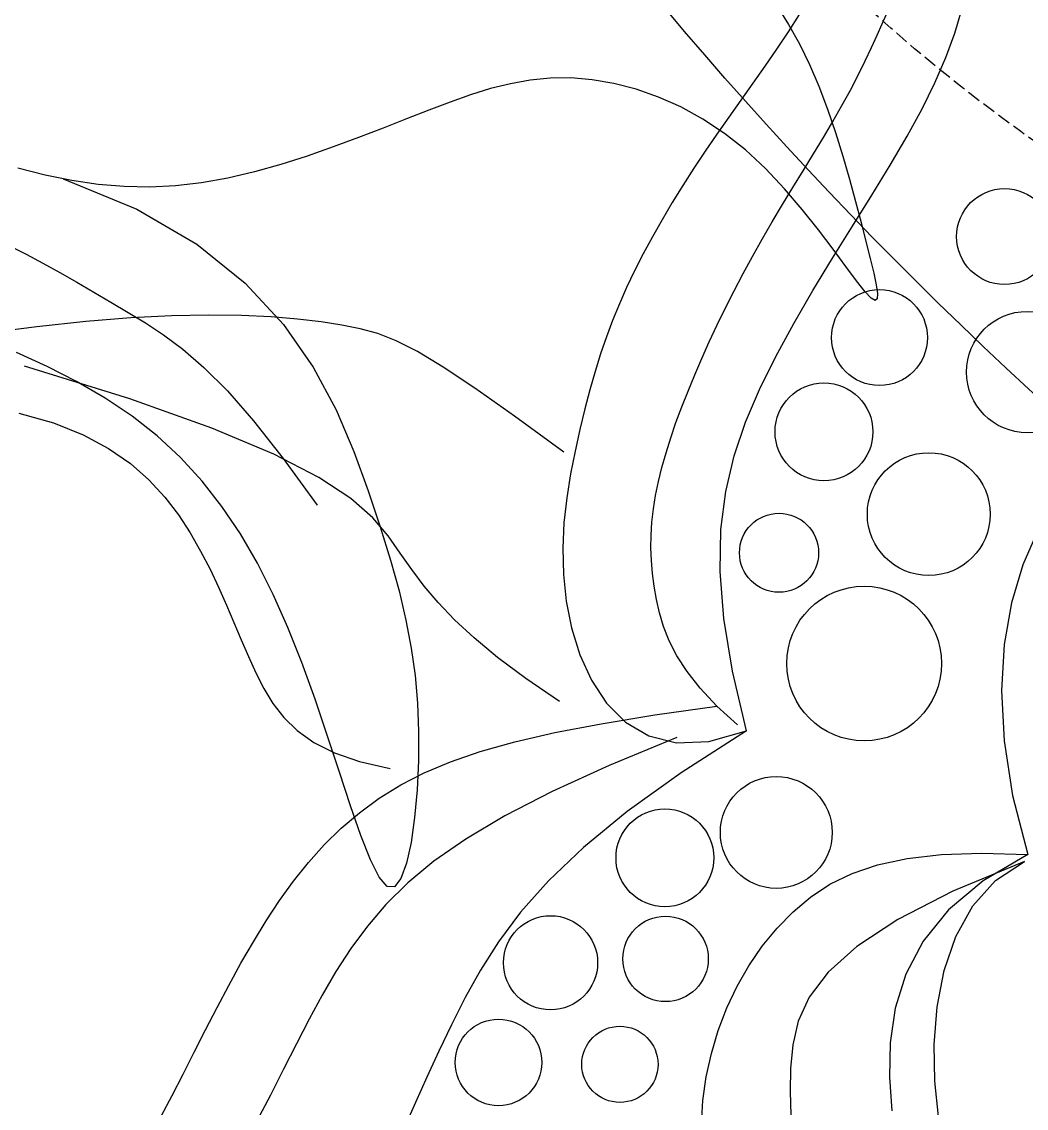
# Model space of a CAD drawing. Header units: millimetres. Extents: x -1030105 to 906887, y -616134 to 1220667.
# Drawn here: x -103387 to -102447, y 539505 to 540522 of the extents above; entities that cross this region are included whole.
import ezdxf

# ---------------------------------------------------------------- set-up
doc = ezdxf.new("R2010")
doc.units = ezdxf.units.MM
doc.header["$MEASUREMENT"] = 0
doc.linetypes.add('DASH', pattern=[0.35, 0.25, -0.1])
doc.linetypes.add('DASHED', pattern=[0.75, 0.5, -0.25])
doc.layers.add('A-Furniture', color=143, linetype='Continuous')
doc.layers.add('A-Tree', color=98, linetype='Continuous')
doc.layers.add('A-Wall', color=6, linetype='Continuous', lineweight=9)

# ---------------------------------------------------------------- blocks, each defined once
blk = doc.blocks.new('FUR')
at = {"layer": 'A-Furniture'}
blk.add_spline([(-46363.2046159654, 38182.85801342491), (-48352.45049999998, 38723.47072861483), (-50738.45049999998, 38177.97072861483), (-51361.95049999998, 36516.97072861483), (-50932.45049999998, 34079.47072861483), (-50064.45049999998, 32040.47072861483), (-50421.45049999998, 30984.47072861483), (-51847.95049999998, 29642.97072861483), (-52520.45049999998, 28301.97072861483), (-51538.45049999998, 26725.97072861483), (-50124.45049999998, 25889.47072861483), (-50094.95049999998, 24970.97072861483), (-52639.45049999998, 24598.97072861483), (-55764.95049999998, 24190.97072861483), (-58101.45049999998, 22242.47072861483), (-58906.45049999998, 18981.47072861483), (-56698.45049999998, 16186.47072861483), (-53354.95049999998, 16334.47072861483), (-51777.45049999998, 19442.47072861483), (-50750.45049999998, 19799.47072861483), (-49707.95049999998, 18980.47072861483), (-48063.95049999998, 17525.97072861483), (-44521.95049999998, 19754.47072861483), (-45333.45049999998, 23058.97072861483), (-45063.45049999998, 25559.47072861483), (-44006.95049999998, 26674.97072861483), (-42619.95049999998, 29779.47072861483), (-44288.45049999998, 31022.47072861483), (-44768.45049999998, 31763.97072861483), (-44666.95049999998, 32855.97072861483), (-43949.45049999998, 34829.47072861483), (-44667.45049999998, 36917.97072861483), (-46363.20461596519, 38182.85801342502)], degree=3, dxfattribs=at)
at = {"layer": 'A-Furniture', "color": 8, "linetype": 'DASH', "ltscale": 50}
blk.add_spline([(-50565.95049999998, 37158.97072861483), (-51007.95049999998, 36018.47072861483), (-50216.45049999998, 33498.97072861483), (-49314.45049999998, 31732.97072861483), (-50013.95049999998, 29838.47072861483), (-51872.95049999998, 28826.97072861483), (-52222.45049999998, 28146.47072861483), (-51693.45049999998, 27010.97072861483), (-49882.95049999998, 26208.47072861483), (-49561.45049999998, 25206.47072861483), (-50398.45049999998, 23780.47072861483), (-53858.45049999998, 23927.97072861483), (-55624.95049999998, 23970.97072861483), (-58351.95049999998, 20316.47072861483), (-57893.95049999998, 17233.97072861483), (-55903.95049999998, 16634.97072861483), (-53916.45049999998, 17057.97072861483), (-52627.95049999998, 18970.97072861483), (-51723.95049999998, 19729.47072861483), (-50443.95049999998, 19895.47072861483), (-49094.45049999998, 18897.47072861483), (-47842.95049999998, 18106.47072861483), (-46007.95049999998, 18156.47072861483), (-44971.95049999998, 19467.47072861483), (-45615.95049999998, 21674.97072861483), (-45842.45049999998, 25105.97072861483), (-44013.45049999998, 27179.97072861483), (-43513.95049999998, 29135.47072861483), (-44916.45049999998, 31443.97072861483), (-45133.45049999998, 32868.97072861483), (-44396.45049999998, 34640.47072861483), (-45721.95049999998, 37012.97072861483), (-47384.45049999998, 37836.47072861483), (-50304.45049999998, 37553.97072861483), (-50565.95049999998, 37158.97072861483)], degree=3, dxfattribs=at)
blk = doc.blocks.new('CAY8')
at = {"color": 0, "linetype": 'ByBlock'}
for p, q in [((113.8180859910444, 246.6035199139533), (107.3196061582439, 251.6966398855529)), ((120.2651954275661, 240.8320580839372), (113.8180859910444, 246.6035199139533)), ((126.7249279275584, 234.3489075749694), (120.2651954275661, 240.8320580839372)), ((133.2612769529314, 227.1207215663835), (126.7249279275584, 234.3489075749694)), ((102.0043608789147, 225.1955307200205), (99.46145426289331, 227.72103165927)), ((104.8721743383448, 222.2795224121746), (102.0043608789147, 225.1955307200205)), ((139.9382359642859, 219.114153238037), (133.2612769529314, 227.1207215663835)), ((108.0165976345252, 218.9971392504176), (104.8721743383448, 222.2795224121746)), ((111.3893337596837, 215.3725137485835), (108.0165976345252, 218.9971392504176)), ((146.8087120779546, 210.3333159757767), (139.9382359642859, 219.114153238037)), ((114.9420857072928, 211.4297784208993), (111.3893337596837, 215.3725137485835)), ((118.6265564699734, 207.1930657815265), (114.9420857072928, 211.4297784208993)), ((278.4499594757672, 211.2501850619537), (287.2281738076654, 202.4274466370571)), ((122.394449040281, 202.6865083452158), (118.6265564699734, 207.1930657815265)), ((153.8812670359493, 200.9321639935315), (146.8087120779546, 210.3333159757767)), ((88.84301367321495, 200.5803980106521), (92.8811677725771, 194.9906044101681)), ((126.2058818130699, 197.9375294108195), (122.394449040281, 202.6865083452158)), ((161.1533762352283, 191.1021117118089), (153.8812670359493, 200.9321639935315)), ((287.2281738076654, 202.4274466370571), (297.60474937047, 194.207741420827)), ((83.59433209469898, 194.7274387717353), (90.66538726828185, 196.0883997266083)), ((90.66538726828185, 196.0883997266083), (97.99922177128065, 197.0742105147965)), ((97.99922177128065, 197.0742105147965), (105.6396320906588, 197.6723661802625)), ((105.6396320906588, 197.6723661802625), (113.6001742562166, 197.8828667590224)), ((113.6001742562166, 197.8828667590224), (121.7734424629471, 197.7557322617886)), ((121.7734424629471, 197.7557322617886), (130.0217904492038, 197.3534876913272)), ((130.0546347882646, 192.9867154185067), (126.2058818130699, 197.9375294108195)), ((130.0217904492038, 197.3534876913272), (138.2075719525546, 196.7386580511247)), ((138.2075719525546, 196.7386580511247), (146.193140710895, 195.9737683440781)), ((146.193140710895, 195.9737683440781), (153.8408504617928, 195.1213435736081)), ((92.8811677725771, 194.9906044101681), (96.82064247771814, 189.3087786546985)), ((133.9429033673023, 187.8779435929409), (130.0546347882646, 192.9867154185067)), ((153.8408504617928, 195.1213435736081), (161.0130549436017, 194.2439087430048)), ((161.0130549436017, 194.2439087430048), (167.5721078933657, 193.4039888552961)), ((167.5721078933657, 193.4039888552961), (173.3834913730698, 192.6474355832634)), ((173.3834913730698, 192.6474355832634), (178.3252007419742, 191.9534072779807)), ((297.60474937047, 194.207741420827), (309.7031487657314, 186.7675360105586)), ((96.82064247771814, 189.3087786546985), (100.6856960089517, 183.5596016142972)), ((168.6225150728151, 181.0345735510509), (161.1533762352283, 191.1021117118089)), ((178.3252007419742, 191.9534072779807), (182.2783596820536, 191.2843889587693)), ((182.2783596820536, 191.2843889587693), (185.1240918758067, 190.6028656467188)), ((185.1240918758067, 190.6028656467188), (186.7435210063868, 189.8713223612158)), ((187.0177707562925, 189.0522441228259), (185.8279648078915, 188.1081159517871)), ((186.7435210063868, 189.8713223612158), (187.0177707562925, 189.0522441228259)), ((137.8728829518823, 182.6550911593094), (133.9429033673023, 187.8779435929409)), ((178.6484609031413, 185.6936077879818), (172.8276924507754, 184.1419452095815)), ((183.0552268439442, 187.0014228683376), (178.6484609031413, 185.6936077879818)), ((185.8279648078915, 188.1081159517871), (183.0552268439442, 187.0014228683376)), ((309.7031487657314, 186.7675360105586), (323.6468345941485, 180.2832970042018)), ((100.6856960089517, 183.5596016142972), (104.5005865860676, 177.7677541588218)), ((141.8467689437693, 177.3620353426686), (137.8728829518823, 182.6550911593094)), ((165.8807273076109, 182.3026675283127), (158.0953712942155, 180.1320071383034)), ((172.8276924507754, 184.1419452095815), (165.8807273076109, 182.3026675283127)), ((158.0953712942155, 180.1320071383034), (149.7594302318776, 177.5861964342712)), ((176.2861589464537, 170.920963932027), (168.6225150728151, 181.0345735510509)), ((323.6468345941485, 180.2832970042018), (339.5592694572715, 174.9314909998375)), ((104.5005865860676, 177.7677541588218), (108.2895724297723, 171.9579171582609)), ((141.1607099419507, 174.6214678108681), (132.5870162451993, 171.1940536630736)), ((149.7594302318776, 177.5861964342712), (141.1607099419507, 174.6214678108681)), ((145.8667567438115, 172.0426533678128), (141.8467689437693, 177.3620353426686)), ((339.5592694572715, 174.9314909998375), (357.563915955865, 170.8885845950881)), ((108.2895724297723, 171.9579171582609), (112.0769117603795, 166.1547714825374)), ((132.5870162451993, 171.1940536630736), (124.3261549623876, 167.2601863848849)), ((149.935041753839, 166.7408224597984), (145.8667567438115, 172.0426533678128)), ((184.1417832534953, 160.9526972753101), (176.2861589464537, 170.920963932027)), ((357.563915955865, 170.8885845950881), (377.7842366910209, 168.3310443875107)), ((124.3261549623876, 167.2601863848849), (116.6200498271082, 162.7948559098168)), ((371.6778717071593, 154.1521932087071), (377.7842366910209, 168.3310443875107)), ((377.7842366910209, 168.3310443875107), (380.4283157178888, 151.2098696183621)), ((112.0769117603795, 166.1547714825374), (115.8868627980719, 160.3829980017053)), ((154.0538193760094, 161.5004198434199), (149.935041753839, 166.7408224597984)), ((379.5013676186736, 166.4372518512337), (379.9519307349274, 140.5676268740081)), ((381.856037362706, 155.0890685864451), (379.5013676186736, 166.4372518512337)), ((116.6200498271082, 162.7948559098168), (109.5270962238737, 157.8480823284062)), ((115.8868627980719, 160.3829980017053), (119.743683763556, 154.6672775856223)), ((158.2230896602869, 156.3591067930993), (154.0538193760094, 161.5004198434199)), ((192.1868633913564, 151.3211880016697), (184.1417832534953, 160.9526972753101)), ((109.5270962238737, 157.8480823284062), (103.0598074487807, 152.4886432690055)), ((162.43407125454, 151.3296807809184), (158.2230896602869, 156.3591067930993)), ((103.0598074487807, 152.4886432690055), (97.23069679884247, 146.7853163603595)), ((119.743683763556, 154.6672775856223), (123.6662726553059, 149.0314684172063)), ((367.1802860766493, 141.5806322714288), (371.6778717071593, 154.1521932087071)), ((386.9707935536662, 144.9208423141336), (381.856037362706, 155.0890685864451)), ((123.6662726553059, 149.0314684172063), (127.6520865840448, 143.496137931028)), ((166.675787455426, 146.4187233275388), (162.43407125454, 151.3296807809184)), ((200.4188747569297, 142.2178505315478), (192.1868633913564, 151.3211880016697)), ((380.4283157178888, 151.2098696183621), (385.2286308232233, 136.9496119462801)), ((97.23069679884247, 146.7853163603595), (92.05227756982822, 140.8068792310823)), ((170.9372615599295, 141.6328159542118), (166.675787455426, 146.4187233275388)), ((127.6520865840448, 143.496137931028), (131.6932224399006, 138.0810308751115)), ((175.207516864577, 136.9785401819918), (170.9372615599295, 141.6328159542118)), ((208.8979506530686, 133.8044273424621), (200.4188747569297, 142.2178505315478)), ((364.1617605495649, 130.4117586590528), (367.1802860766493, 141.5806322714288)), ((394.354806983416, 135.9283592382289), (386.9707935536662, 144.9208423141336)), ((92.05227756982822, 140.8068792310823), (87.5370630591442, 134.6221095103774)), ((131.6932224399006, 138.0810308751115), (135.7817771116916, 132.8058919964988)), ((379.9519307349274, 140.5676268740081), (381.9487905320148, 119.9858544853505)), ((87.5370630591442, 134.6221095103774), (83.69756656295249, 128.2997848269242)), ((179.47557666596, 132.4624775323919), (175.207516864577, 136.9785401819918)), ((385.2286308232233, 136.9496119462801), (391.8521216872778, 125.2487547117944)), ((403.5172484427039, 128.1074055608278), (394.354806983416, 135.9283592382289)), ((135.7817771116916, 132.8058919964988), (139.9098474883667, 127.6904660427554)), ((183.7304642615218, 128.0912095261392), (179.47557666596, 132.4624775323919)), ((217.9348560014932, 126.1239731380065), (208.8979506530686, 133.8044273424621)), ((83.69756656295249, 128.2997848269242), (80.54630137787353, 121.9086828090094)), ((139.9098474883667, 127.6904660427554), (144.0695304605124, 122.75449776184)), ((187.9612029470027, 123.8713176847468), (183.7304642615218, 128.0912095261392)), ((362.4925758773552, 120.4409694571168), (364.1617605495649, 130.4117586590528)), ((413.9672887228026, 121.4537674851399), (403.5172484427039, 128.1074055608278)), ((192.1586454876251, 119.8104804794148), (187.9612029470027, 123.8713176847468)), ((227.9030136304082, 119.1898706780648), (217.9348560014932, 126.1239731380065)), ((391.8521216872778, 125.2487547117944), (399.9657279926632, 115.8057812551724)), ((80.54630137787353, 121.9086828090094), (78.07909640492471, 115.4967393815768)), ((144.0695304605124, 122.75449776184), (148.2529229165539, 118.0177319008599)), ((196.3209625165855, 115.9207641865087), (192.1586454876251, 119.8104804794148)), ((362.0430128101598, 111.4636617489978), (362.4925758773552, 120.4409694571168)), ((381.9487905320148, 119.9858544853505), (385.2889236215797, 103.9936928770785)), ((425.2140986149188, 115.963231213982), (413.9672887228026, 121.4537674851399)), ((148.2529229165539, 118.0177319008599), (152.4521217457677, 113.4999132077737)), ((239.1758463674942, 113.0155027231758), (227.9030136304082, 119.1898706780648)), ((78.07909640492471, 115.4967393815768), (76.22504296388979, 109.0285236498476)), ((152.4521217457677, 113.4999132077737), (156.6691576230605, 109.2089944302152)), ((200.4481541358418, 112.2153320324742), (196.3209625165855, 115.9207641865087)), ((252.1267770394497, 107.6142520336816), (239.1758463674942, 113.0155027231758)), ((399.9657279926632, 115.8057812551724), (409.2363894201571, 108.3191749173366)), ((436.7668489099979, 111.6315829497125), (425.2140986149188, 115.963231213982)), ((76.22504296388979, 109.0285236498476), (74.8965479783601, 102.4477630155689)), ((156.6691576230605, 109.2089944302152), (160.9457963609475, 105.1057603189711)), ((204.5402204468937, 108.7073472431675), (200.4481541358418, 112.2153320324742)), ((362.6833520985765, 103.275232620168), (362.0430128101598, 111.4636617489978)), ((448.134710399574, 108.4546088951483), (436.7668489099979, 111.6315829497125)), ((208.5971615512408, 105.4099730455582), (204.5402204468937, 108.7073472431675)), ((212.6189775500552, 102.3363726656335), (208.5971615512408, 105.4099730455582)), ((267.129228474545, 102.9995013693351), (252.1267770394497, 107.6142520336816)), ((409.2363894201571, 108.3191749173366), (419.3310456512572, 102.487419038227)), ((74.8965479783601, 102.4477630155689), (74.00601837297472, 95.69818488016062)), ((160.9457963609475, 105.1057603189711), (165.3337375577048, 101.1392036245034)), ((216.605668545033, 99.49970932970791), (212.6189775500552, 102.3363726656335)), ((284.5566235000024, 99.18463349087142), (267.129228474545, 102.9995013693351)), ((364.2838744935307, 95.67107915413544), (362.6833520985765, 103.275232620168)), ((385.2889236215797, 103.9936928770785), (389.7693066159209, 91.89290024140246)), ((419.3310456512572, 102.487419038227), (429.9166363677232, 98.00899695863518)), ((165.3337375577048, 101.1392036245034), (169.8846808105609, 97.25831709773229)), ((220.5572346379358, 96.91314626475105), (216.605668545033, 99.49970932970791)), ((304.7823849432407, 96.18303115889466), (284.5566235000024, 99.18463349087142)), ((429.9166363677232, 98.00899695863518), (440.6601012507908, 94.58239201935248)), ((74.00601837297472, 95.69818488016062), (73.46586107119401, 88.7235166445189)), ((169.8846808105609, 97.25831709773229), (174.6503257179884, 93.41209348944722)), ((224.4777006510285, 94.58527613891965), (220.5572346379358, 96.91314626475105)), ((228.3871902906194, 92.50640938800098), (224.4777006510285, 94.58527613891965)), ((303.495600954675, 83.23409154995352), (304.7823849432407, 96.18303115889466)), ((304.7823849432407, 96.18303115889466), (309.8038665773802, 70.73846058691015)), ((366.7148607455547, 88.4465984362414), (364.2838744935307, 95.67107915413544)), ((174.6503257179884, 93.41209348944722), (179.6823718775431, 89.54952555063392)), ((232.3098519842406, 90.66228589027924), (228.3871902906194, 92.50640938800098)), ((301.8600119076164, 94.1050022954314), (293.4662180614341, 90.05495102833265)), ((389.7693066159209, 91.89290024140246), (395.1869161270752, 82.9852347700089)), ((73.46586107119401, 88.7235166445189), (73.18848299700221, 81.46748571012904)), ((179.6823718775431, 89.54952555063392), (185.0325188871084, 85.6196060321472)), ((236.2698341590312, 89.03864552331834), (232.3098519842406, 90.66228589027924)), ((240.2912852433092, 87.62122816546798), (236.2698341590312, 89.03864552331834)), ((244.3983536635587, 86.39577369435756), (240.2912852433092, 87.62122816546798)), ((285.9220129220939, 87.08318279106061), (279.1286070480583, 85.05696893963795)), ((293.4662180614341, 90.05495102833265), (285.9220129220939, 87.08318279106061)), ((288.6110591155175, 69.7307258226665), (293.4662180614341, 90.05495102833265)), ((369.8598692823234, 81.43910368008983), (366.7148607455547, 88.4465984362414)), ((185.0325188871084, 85.6196060321472), (190.7524663444365, 81.57132768490737)), ((248.6151878476394, 85.3480219882058), (244.3983536635587, 86.39577369435756)), ((252.9659362231487, 84.46371292470758), (248.6151878476394, 85.3480219882058)), ((257.4871873862594, 83.75308450935881), (252.9659362231487, 84.46371292470758)), ((262.2652906089515, 83.32436725912157), (257.4871873862594, 83.75308450935881)), ((272.9872109988373, 83.84358082995641), (267.3990353328281, 83.31028981797317)), ((279.1286070480583, 85.05696893963795), (272.9872109988373, 83.84358082995641)), ((73.18848299700221, 81.46748571012904), (73.08629107543129, 73.87381947867289)), ((190.7524663444365, 81.57132768490737), (196.884858203457, 77.38447044516397)), ((267.3990353328281, 83.31028981797317), (262.2652906089515, 83.32436725912157)), ((299.8938571525523, 73.0237495018755), (303.495600954675, 83.23409154995352)), ((373.6555692404745, 74.65357261927602), (369.8598692823234, 81.43910368008983)), ((395.1869161270752, 82.9852347700089), (401.3387287673413, 76.57245465517371)), ((196.884858203457, 77.38447044516397), (203.4361158396005, 73.16196299244803)), ((401.3387287673413, 76.57245465517371), (408.0217211490835, 71.95631808858343)), ((73.08629107543129, 73.87381947867289), (73.07169222909033, 65.8862453512429)), ((195.8666776184418, 73.7740549184764), (178.6556809669437, 62.90303453456181)), ((203.4361158396005, 73.16196299244803), (210.4036049837541, 69.03752119155433)), ((294.3650657803682, 65.28939976931906), (299.8938571525523, 73.0237495018755)), ((298.3755771013984, 73.7740549184764), (298.7441979627492, 49.31581859632024)), ((378.0519074339845, 68.13689911624715), (373.6555692404745, 74.65357261927602)), ((210.4036049837541, 69.03752119155433), (217.7846913678532, 65.14486090786704)), ((284.7421552298274, 51.97691215039413), (288.6110591155175, 69.7307258226665)), ((309.8038665773802, 70.73846058691015), (315.222645377582, 49.28924159216876)), ((408.0217211490835, 71.95631808858343), (415.0328698842077, 68.43858326205554)), ((73.07169222909033, 65.8862453512429), (73.06126448225587, 57.47454284448941)), ((382.9988306761097, 61.93597703430169), (378.0519074339845, 68.13689911624715)), ((415.0328698842077, 68.43858326205554), (422.1982963301289, 65.43425576060145)), ((422.1982963301289, 65.43425576060145), (429.4607008244657, 62.81133073821002)), ((178.6556809669437, 62.90303453456181), (165.0923102646575, 54.0328152671882)), ((217.7846913678532, 65.14486090786704), (225.5767407229159, 61.61769800572256)), ((287.2971390833864, 59.76843710654975), (294.3650657803682, 65.28939976931906)), ((388.4462857813505, 56.0977002358868), (382.9988306761097, 61.93597703430169)), ((225.5767407229159, 61.61769800572256), (233.7771187802227, 58.58974835089793)), ((233.7771187802227, 58.58974835089793), (242.3831912712503, 56.19472780786054)), ((279.0779893049712, 56.19825626776765), (287.2971390833864, 59.76843710654975)), ((73.06126448225587, 57.47454284448941), (72.98827025199171, 48.7126999365737)), ((242.3831912712503, 56.19472780786054), (251.3923239266896, 54.56635224186357)), ((251.3923239266896, 54.56635224186357), (260.7376694824725, 53.85981908119174)), ((270.0955286900589, 54.31625200776216), (279.0779893049712, 56.19825626776765)), ((394.3442195625048, 50.66896258462839), (388.4462857813505, 56.0977002358868)), ((165.0923102646575, 54.0328152671882), (154.6197238138066, 46.76323687021977)), ((260.7376694824725, 53.85981908119174), (270.0955286900589, 54.31625200776216)), ((281.8044182860485, 36.48704693376385), (284.7421552298274, 51.97691215039413)), ((72.98827025199171, 48.7126999365737), (72.79014305670171, 39.700756720953)), ((298.7441979627492, 49.31581859632024), (299.8229484041021, 28.46840417555541)), ((315.222645377582, 49.28924159216876), (320.9855398335367, 31.32892109902059)), ((400.6425788336801, 45.69665794310458), (394.3442195625048, 50.66896258462839)), ((154.6197238138066, 46.76323687021977), (146.6810799174655, 40.69413909824107)), ((407.291310408853, 41.22768017376256), (400.6425788336801, 45.69665794310458)), ((146.6810799174655, 40.69413909824107), (140.7195368787088, 35.42536170675339)), ((272.7483457347498, 41.76123441188429), (261.4519678309607, 34.1503733249574)), ((414.2466177419283, 37.29589706149454), (407.291310408853, 41.22768017376256)), ((72.79014305670171, 39.700756720953), (72.40431641217037, 30.53875329187031)), ((279.7427601667168, 22.95466709594075), (281.8044182860485, 36.48704693376385)), ((421.4897308444288, 33.88307207213256), (414.2466177419283, 37.29589706149454)), ((140.7195368787088, 35.42536170675339), (136.1782530002183, 30.55674444975193)), ((261.4519678309607, 34.1503733249574), (251.4507171116074, 27.99321961242276)), ((72.40431641217037, 30.53875329187031), (71.76822383719445, 21.32672974199704)), ((136.1782530002183, 30.55674444975193), (132.5003865846102, 25.68812708260702)), ((320.9855398335367, 31.32892109902059), (327.0393684344763, 16.3510460334528)), ((132.5003865846102, 25.68812708260702), (129.1290959345661, 20.41934935924837)), ((251.4507171116074, 27.99321961242276), (242.5381239545695, 23.09281932698104)), ((299.8229484041021, 28.46840417555541), (301.57116021203, 10.79100998917602)), ((242.5381239545695, 23.09281932698104), (234.5077187377919, 19.25221851956485)), ((278.5020927541718, 11.07330955923862), (279.7427601667168, 22.95466709594075)), ((71.76822383719445, 21.32672974199704), (70.81929884742749, 12.16472616511783)), ((129.1290959345661, 20.41934935924837), (125.6055601766657, 14.40027106959496)), ((234.5077187377919, 19.25221851956485), (227.1530318404639, 16.27446324320226)), ((227.1530318404639, 16.27446324320226), (220.2675936403994, 13.96259954921879)), ((327.0393684344763, 16.3510460334528), (333.3309496702223, 3.849163319815489)), ((70.81929884742749, 12.16472616511783), (69.49497496088043, 3.15278265482084)), ((125.6055601766657, 14.40027106959496), (121.8630417288241, 7.48083214064718)), ((213.6449345160672, 12.11967349031511), (207.0785848454125, 10.54873111775123)), ((220.2675936403994, 13.96259954921879), (213.6449345160672, 12.11967349031511)), ((278.0273279300327, 0.5365112464296544), (278.5020927541718, 11.07330955923862)), ((121.8630417288241, 7.48083214064718), (117.9328238325925, -0.4390074663078849)), ((138.7161815662275, 6.420700440192377), (154.8035235170482, 8.284150232453612)), ((154.8035235170482, 8.284150232453612), (169.9072955171887, 8.678461557939954)), ((169.9072955171887, 8.678461557939954), (183.8560778239207, 8.263173468754758)), ((183.8560778239207, 8.263173468754758), (196.539868047048, 7.579565180423742)), ((200.3057652235166, 8.921515925141648), (192.8384571090301, 6.384561173685142)), ((196.539868047048, 7.579565180423742), (208.0943332042098, 6.695876557774682)), ((207.0785848454125, 10.54873111775123), (200.3057652235166, 8.921515925141648)), ((301.57116021203, 10.79100998917602), (303.948165172058, -4.157165630282179)), ((121.8166894076512, 2.428573126957417), (138.7161815662275, 6.420700440192377)), ((192.8384571090301, 6.384561173685142), (184.1323321780019, 1.9530975651669)), ((208.0943332042098, 6.695876557774682), (218.7165576653806, 5.562087627879009)), ((218.7165576653806, 5.562087627879009), (228.6036258015174, 4.12817841676042)), ((228.6036258015174, 4.12817841676042), (237.9526219822674, 2.344128952210667)), ((333.3309496702223, 3.849163319815489), (339.8071020304651, -6.683180116624499)), ((69.49497496088043, 3.15278265482084), (67.73268569458196, -5.609060695109292)), ((104.2764667831962, -4.351770759551073), (121.8166894076512, 2.428573126957417)), ((184.1323321780019, 1.9530975651669), (173.6430621059571, -5.357644199151764)), ((237.9526219822674, 2.344128952210667), (246.9606305778671, 0.1599192607118312)), ((246.9606305778671, 0.1599192607118312), (255.8247359581601, -2.474470630664655)), ((278.2633775769009, -8.962190919452041), (278.0273279300327, 0.5365112464296544)), ((117.9328238325925, -0.4390074663078849), (113.8461897289981, -9.459287789000882)), ((255.8247359581601, -2.474470630664655), (264.7420224939724, -5.609060695109292)), ((67.73268569458196, -5.609060695109292), (65.47768538871787, -14.04785797071054)), ((86.2669334361799, -14.57987027222225), (104.2764667831962, -4.351770759551073)), ((173.6430621059571, -5.357644199151764), (160.8263185677006, -16.53243341578309)), ((264.7420224939724, -5.609060695109292), (273.8068612795269, -9.25427172345917)), ((303.948165172058, -4.157165630282179), (306.913295070497, -16.81692434890829)), ((339.8071020304651, -6.683180116624499), (346.4146440044369, -15.75243735046934)), ((113.8461897289981, -9.459287789000882), (109.6344226599849, -19.68004886607923)), ((163.3650333104542, -14.07338959273875), (181.9874255370687, -9.343890068315886)), ((273.8068612795269, -9.25427172345917), (282.7027703078074, -13.26212777785804)), ((279.1551535765921, -17.72926001563428), (278.2633775769009, -8.962190919452041)), ((65.47768538871787, -14.04785797071054), (62.70651167538199, -22.19903997796609)), ((148.0305097563269, -18.6684600432327), (163.3650333104542, -14.07338959273875)), ((282.7027703078074, -13.26212777785804), (291.0105542958499, -17.44505373842367)), ((67.95950910887223, -28.91526446492753), (86.2669334361799, -14.57987027222225)), ((160.8263185677006, -16.53243341578309), (145.1377732395431, -32.55603938385866)), ((280.6504925159916, -26.02789755588128), (279.1551535765921, -17.72926001563428)), ((291.0105542958499, -17.44505373842367), (298.3110179612795, -21.61547448429155)), ((306.913295070497, -16.81692434890829), (310.425881694051, -27.62906783383914)), ((346.4146440044369, -15.75243735046934), (353.1003940818937, -23.86506145677959)), ((109.6344226599849, -19.68004886607923), (105.3288058669077, -31.20133073527359)), ((135.5177345782595, -23.14473270817507), (148.0305097563269, -18.6684600432327)), ((266.811307910235, -27.65615893481845), (272.7483457347498, -19.06313775211856)), ((298.3110179612795, -21.61547448429155), (304.1849660212629, -25.58581489590688)), ((62.70651167538199, -22.19903997796609), (59.40352301061102, -30.1251317005208)), ((125.3605874785153, -27.51783887437159), (135.5177345782595, -23.14473270817507)), ((353.1003940818937, -23.86506145677959), (359.8111707529188, -31.45351749512884)), ((49.52561354426325, -48.01749238990124), (67.95950910887223, -28.91526446492753)), ((117.0929481598159, -31.80340982947928), (125.3605874785153, -27.51783887437159)), ((260.9900181296853, -34.3859352725467), (266.811307910235, -27.65615893481845)), ((282.7089298014125, -33.94825880121607), (280.6504925159916, -26.02789755588128)), ((304.1849660212629, -25.58581489590688), (308.2132031925739, -29.16849985286353)), ((310.425881694051, -27.62906783383914), (314.4452568285724, -37.03439775194965)), ((59.40352301061102, -30.1251317005208), (55.55307784945944, -37.88865812385302)), ((105.3288058669077, -31.20133073527359), (100.9606225905318, -44.12317343568975)), ((110.2486963257343, -36.01707686194095), (117.0929481598159, -31.80340982947928)), ((145.1377732395431, -32.55603938385866), (126.0330977968133, -54.41323140120039)), ((308.2132031925739, -29.16849985286353), (309.9765341935581, -32.17595423521379)), ((309.9765341935581, -32.17595423521379), (309.0557637403344, -34.42060292255155)), ((359.8111707529188, -31.45351749512884), (366.4937925059585, -38.65431846602405)), ((104.3617116789919, -40.17447125856233), (110.2486963257343, -36.01707686194095)), ((192.6977635651001, -35.00416470212622), (181.5202619236097, -36.68817267920349)), ((204.3194869808376, -33.92039724892493), (192.6977635651001, -35.00416470212622)), ((216.4042020650031, -33.3868503105241), (204.3194869808376, -33.92039724892493)), ((228.970678711712, -33.35350387673498), (216.4042020650031, -33.3868503105241)), ((241.9594787452534, -33.74949624522378), (228.970678711712, -33.35350387673498)), ((254.998331711331, -34.42059894442173), (241.9594787452534, -33.74949624522378)), ((267.6367590859536, -35.19174181113885), (254.998331711331, -34.42059894442173)), ((255.2500648780788, -39.49006167345033), (260.9900181296853, -34.3859352725467)), ((279.4242823446057, -35.88785468146489), (267.6367590859536, -35.19174181113885)), ((289.9104229639506, -36.33386739142406), (279.4242823446057, -35.88785468146489)), ((285.2929255418148, -41.53723744795388), (282.7089298014125, -33.94825880121607)), ((305.176642185741, -35.77531167551751), (298.6447024187528, -36.35470977736804)), ((309.0557637403344, -34.42060292255155), (305.176642185741, -35.77531167551751)), ((55.55307784945944, -37.88865812385302), (51.13953464711267, -45.55214423272082)), ((170.7682121627749, -39.02244119139323), (160.4228443875636, -42.05699024763999)), ((181.5202619236097, -36.68817267920349), (170.7682121627749, -39.02244119139323)), ((249.5570366411139, -43.20613304764083), (255.2500648780788, -39.49006167345033)), ((298.6447024187528, -36.35470977736804), (289.9104229639506, -36.33386739142406)), ((314.4452568285724, -37.03439775194965), (318.9307522599793, -45.47371577004924)), ((366.4937925059585, -38.65431846602405), (373.0950778320785, -45.52998935383039)), ((98.9658739227034, -44.29122430772077), (104.3617116789919, -40.17447125856233)), ((160.4228443875636, -42.05699024763999), (150.4653887045806, -45.84183985787058)), ((243.8765219037687, -45.77174430352716), (249.5570366411139, -43.20613304764083)), ((288.3649398487778, -48.84172719404705), (285.2929255418148, -41.53723744795388)), ((51.13953464711267, -45.55214423272082), (46.14725185934549, -53.17811501188226)), ((93.67639918657551, -48.38192520432312), (98.9658739227034, -44.29122430772077)), ((100.9606225905318, -44.12317343568975), (96.5611560730631, -58.54561700551676)), ((150.4653887045806, -45.84183985787058), (140.8770752198416, -50.42701003279763)), ((238.1741091508902, -47.42449034997662), (243.8765219037687, -45.77174430352716)), ((318.9307522599793, -45.47371577004924), (323.840135612767, -53.33467724129696)), ((373.0950778320785, -45.52998935383039), (379.561845219594, -52.14305514356784)), ((88.43384931323271, -52.45699477640119), (93.67639918657551, -48.38192520432312)), ((140.8770752198416, -50.42701003279763), (131.6380912640761, -55.83646868466712)), ((181.9774336774226, -51.13014251102686), (188.7632880128531, -50.44236741406894)), ((188.7632880128531, -50.44236741406894), (195.4052392349349, -50.00469247747787)), ((195.4052392349349, -50.00469247747787), (201.9064157690609, -49.74208759439171)), ((201.9064157690609, -49.74208759439171), (208.2699460412132, -49.57952265696622)), ((208.2699460412132, -49.57952265696622), (214.4989584767191, -49.44196755919074)), ((214.4989584767191, -49.44196755919074), (220.5965815010368, -49.25439219322107)), ((220.5965815010368, -49.25439219322107), (226.5659435404759, -48.94176645298103)), ((226.5659435404759, -48.94176645298103), (232.415386867915, -48.40196609670784)), ((232.415386867915, -48.40196609670784), (238.1741091508902, -47.42449034997662)), ((291.8874328321126, -55.90862173659661), (288.3649398487778, -48.84172719404705)), ((46.14725185934549, -53.17811501188226), (40.56058794114688, -60.8290954460299)), ((83.26012257032016, -56.52581176021886), (88.43384931323271, -52.45699477640119)), ((126.0330977968133, -54.41323140120039), (102.9679639149708, -83.08877876484439)), ((160.7710500236808, -55.5944298500599), (167.9672372492514, -53.57487111515911)), ((167.9672372492514, -53.57487111515911), (175.0445478023339, -52.14304787488618)), ((175.0445478023339, -52.14304787488618), (181.9774336774226, -51.13014251102686)), ((323.840135612767, -53.33467724129696), (329.1249178619419, -60.79235226490528)), ((379.561845219594, -52.14305514356784), (385.840913158785, -58.55604081966703)), ((78.17711722790591, -60.59775489066487), (83.26012257032016, -56.52581176021886)), ((131.6380912640761, -55.83646868466712), (122.7244530694898, -61.98997533899637)), ((153.4872694171372, -58.38929919914335), (160.7710500236808, -55.5944298500599)), ((295.8228646019579, -62.78481477231071), (291.8874328321126, -55.90862173659661)), ((73.20673155474833, -64.68220290387217), (78.17711722790591, -60.59775489066487)), ((96.5611560730631, -58.54561700551676), (92.18567337413879, -74.41551513680133)), ((146.1471787225764, -62.14705428327397), (153.4872694171372, -58.38929919914335)), ((329.1249178619419, -60.79235226490528), (334.7350458223973, -67.96866462656726)), ((68.37086381934387, -68.78853453597367), (73.20673155474833, -64.68220290387217)), ((122.7244530694898, -61.98997533899637), (114.1111340941807, -68.78123742421121)), ((138.7820612322339, -67.0552702219411), (146.1471787225764, -62.14705428327397)), ((300.1336952691072, -69.51719999874877), (295.8228646019579, -62.78481477231071)), ((63.6914122912367, -72.9261285219236), (68.37086381934387, -68.78853453597367)), ((114.1111340941807, -68.78123742421121), (105.7731077955923, -76.10396236775523)), ((131.4232002374938, -73.30152213555084), (138.7820612322339, -67.0552702219411)), ((334.7350458223973, -67.96866462656726), (340.6204663069966, -74.9855381123034)), ((304.7823849432407, -76.15267111294634), (300.1336952691072, -69.51719999874877)), ((92.18567337413879, -74.41551513680133), (87.98537682665665, -91.0669761398367)), ((105.7731077955923, -76.10396236775523), (97.68534763129901, -83.85185759884007)), ((124.1018790311155, -81.0733851445093), (131.4232002374938, -73.30152213555084)), ((309.7272226361038, -82.72926412214838), (304.7823849432407, -76.15267111294634)), ((340.6204663069966, -74.9855381123034), (346.7311261301747, -81.96489650774129)), ((116.8493809051379, -90.55843436843679), (124.1018790311155, -81.0733851445093)), ((314.9098129637077, -89.24958427443744), (309.7272226361038, -82.72926412214838)), ((346.7311261301747, -81.96489650774129), (353.0169721047296, -89.0286635985085)), ((320.2675894431468, -95.70737912934965), (314.9098129637077, -89.24958427443744)), ((353.0169721047296, -89.0286635985085), (359.4279510451615, -96.29876317023263)), ((325.7379855918425, -102.096396245046), (320.2675894431468, -95.70737912934965)), ((359.4279510451615, -96.29876317023263), (365.9140097651853, -103.8971190093926)), ((331.2584349264962, -108.4103831796874), (325.7379855918425, -102.096396245046)), ((336.7663709649223, -114.6430874924172), (331.2584349264962, -108.4103831796874)), ((342.1992272238876, -120.7882567417237), (336.7663709649223, -114.6430874924172)), ((347.4944372204209, -126.8396384863572), (342.1992272238876, -120.7882567417237)), ((352.5936055708607, -132.8003590267017), (347.4944372204209, -126.8396384863572))]:
    blk.add_line(p, q, dxfattribs=at)
for centre, radius in [((183.0530619350848, 237.0394451590491), 16.01023344620376), ((227.9006908434258, 227.4356008930063), 20.24801601463795), ((199.0700815391338, 185.8189361203713), 16.01319991644086), ((259.9347300518511, 179.4163607037717), 20.50649462682387), ((221.493908985025, 157.007384463288), 16.32382515663548), ((298.3755771013984, 141.0009836398622), 25.82640334534917), ((253.5279222100089, 128.1958516650284), 13.19974248093202), ((340.0198280720306, 92.98174345016923), 18.66980560111515), ((334.2320364848656, 55.2932031202381), 16.32382515663548), ((365.6818765044245, 43.07189794373153), 14.26336976286063), ((392.8179599914602, 15.95379666800909), 12.7195865036326), ((352.7599381733689, 6.914410716623024), 15.71009876382772), ((377.311633993997, -21.49502332636439), 14.43790307745188)]:
    blk.add_circle(centre, radius, dxfattribs=at)
blk = doc.blocks.new('CÂY')
at = {"layer": 'A-Tree', "color": 8, "ltscale": 10, "xscale": 2.803183510899544, "yscale": 2.803183510899544, "zscale": 2.803183510899544, "rotation": 291.5900284977349}
blk.add_blockref('CAY8', (-14080.81903366841, 31442.20638796233), dxfattribs=at)
blk = doc.blocks.new('BỐ TRÍ LAY OUT')
at = {"layer": 'A-Furniture', "color": 3}
for name, p in [('CÂY', (4286.75486311756, 4469.288343299762)), ('FUR', (48783.7433631176, 18654.71482977469))]:
    blk.add_blockref(name, p, dxfattribs=at)
blk = doc.blocks.new('TƯỜNG KIẾN TRÚC')
at = {"color": 0}
blk.add_lwpolyline([(-59109.45050007258, -10951.41178502212, 0.3007712608834658), (-59433.48834112042, -20977.9515451272, -0.1109267746102993), (-58324.95049999893, -25392.9117849312, 0.2744959358900485), (-54764.67693125011, -30745.50201954215), (-54870.07724847212, -30916.70735113195, -0.2737434813125313), (-58524.82350961678, -25400.4982577007, 0.110781498324218), (-59608.28799956816, -21075.5089369925, -0.3003100924078351), (-59276.732707736, -10841.56509468262, 0.1203599662711941), (-56712.10026304639, -2725.501215154189, -0.428868107866043), (-44402.02985209874, 7806.991538148141), (-44422.95049881186, 7608.088214958785, 0.4288927192910423), (-56512.45050001712, -2737.411785252159, -0.1204783687929575)], format="xyb", close=True, dxfattribs=at)
blk = doc.blocks.new('KIẾN TRÚC')
h = blk.add_hatch(color=9)
h.dxf.hatch_style = 1
edge = h.paths.add_edge_path(flags=16)
edge.add_line((62281.95049999998, 27412.02927138517), (55232.82389649404, 27412.02927138505))
edge.add_arc((32545.50878812408, 30716.66293956665), 22926.72829924391, 284.53695158247865, 351.7125813344091, ccw=False)
edge.add_line((38300.21700792988, 8523.911784915952), (13217.51784992669, 8523.911784910597))
edge.add_arc((23753.10182550838, 24110.84943410289), 18813.58963585476, 227.7677182561868, 235.9442986410003, ccw=False)
edge.add_arc((7788.819823088517, 12733.3910908635), 4187.039666959467, 236.0590124962323, 322.4360737019827, ccw=False)
edge.add_arc((13873.5970987339, 18503.25729619298), 12505.26566685072, 190.8327360748526, 227.6605687844487, ccw=False)
edge.add_arc((25477.52443721271, 20792.18331255531), 24332.69085544715, 180.6832153365221, 190.991126688788, ccw=False)
edge.add_arc((3282.93561756362, 20557.21277457592), 2137.084471138149, 101.08076224722828, 181.479400931386, ccw=False)
edge.add_line((2872.204064266523, 22654.45611475036), (4986.06665855035, 23013.11448664329))
edge.add_arc((28039.69241930227, 24288.4119512235), 23088.87273861522, 153.2014320220877, 183.1663029992741, ccw=False)
edge.add_arc((10232.26976538847, 40544.64471371844), 6483.106001901682, 182.8401094538115, 244.3962742115525, ccw=False)
edge.add_arc((-6425.00274742386, 39970.86676714511), 10185.26120742048, 1.420812516492314, 26.70695635716553)
edge.add_arc((10590.58143904217, 49414.25633883046), 9292.69259551461, 144.7133172211654, 211.5754885360199, ccw=False)
edge.add_arc((-12326.15115191392, 64090.21360378864), 17935.64217367859, 328.7375359512051, 356.1899532233969)
edge.add_arc((16735.32676788772, 62308.59922571364), 11181.04393981935, 84.1243873636841, 176.9761863570094, ccw=False)
edge.add_arc((20708.98128665387, 99752.52490135818), 26473.21942281876, 263.8653720447036, 288.4869561324928)
edge.add_arc((35667.35201082098, 54479.70646712999), 21207.13938727637, 73.35106851793267, 108.03023985438841, ccw=False)
edge.add_arc((44765.46109434243, 84516.17499720305), 10177.42256554817, 252.7258710955127, 285.7130125077479)
edge.add_arc((49658.99676799333, 68415.98596348311), 6655.601145545619, 49.49953772748103, 108.7311152981473, ccw=False)
edge.add_arc((48035.04809900769, 66009.84854850778), 9545.540963997893, -2.328829575281418, 51.46764420018991, ccw=False)
edge.add_line((57572.70516659174, 65621.96975748474), (49483.50000000001, 65623.9117849106))
edge.add_line((49483.50000000001, 65623.9117849106), (62281.95049999965, 65623.9117849191))
edge.add_line((62281.95049999965, 65623.9117849191), (62281.95049999998, 27412.02927138517))
h.paths.add_polyline_path([(0, 77895.5), (64428.50000000001, 77895.5), (64428.50000000001, -0.577250000089407), (-1.792749999687658, 0.577250000089407)])
at = {"layer": 'A-Wall'}
blk.add_blockref('TƯỜNG KIẾN TRÚC', (62285.79396247002, 65615.61311326921), dxfattribs=at)

msp = doc.modelspace()

# ---------------------------------------------------------------- linework, layer by layer
at = {"color": 1, "linetype": 'DASHED', "ltscale": 1000, "const_width": 50}
msp.add_lwpolyline([(-95670.36382637039, 506057.7127576224, -0.1976179126471055), (-98776.4909959755, 504407.8530505756, -0.1933850795687879), (-101327.4665850348, 505136.2682151492, -0.1620892894414481), (-105187.3251048478, 512029.4862030041, -0.0450071005246337), (-105631.9365025142, 516378.5384931223, -0.3659412979444954), (-103906.2959357335, 518530.9561147504), (-101743.9030274843, 518897.8486090698, -0.1357393945070406), (-99338.88206733699, 530570.340333024, -0.2750178852905023), (-103021.3730096331, 536099.9135275302, 0.1107814983251507), (-104104.8374997806, 540424.9028483479, -0.3003100923854334), (-103773.2822078853, 550658.8466900261, 0.1203599662960986), (-101208.6497629923, 558774.9105705839, -0.4288681078624456), (-88898.57935298752, 569307.4033231586, 0.107847157214301), (-77675.15854412533, 570521.9329957211, -0.1524819869208155), (-65035.16077594279, 570674.3053047663, 0.1449358142641596), (-59256.79872041271, 570595.5800135372, -0.2643588036035894), (-52796.99522499467, 569353.4099046133, -0.2237263001650759), (-49205.79483340826, 561498.4697574847), (-44496.54950000049, 561500.4117849191), (-44496.54950000002, 523288.5292713851), (-51545.67610350606, 523288.5292713851, -0.3011393681377011), (-68478.28299209109, 504400.4117849106), (-93560.98215007345, 504400.4117849106, -0.03627546227429911), (-95670.36382637039, 506057.7127576224)], format="xyb", dxfattribs=at)

# ---------------------------------------------------------------- block references
at = {"color": 3}
for name, p in [('KIẾN TRÚC', (-106778.5, 495876.5)), ('BỐ TRÍ LAY OUT', (-93480.29286311776, 504642.1131132607))]:
    msp.add_blockref(name, p, dxfattribs=at)

doc.saveas('drawing.dxf')
